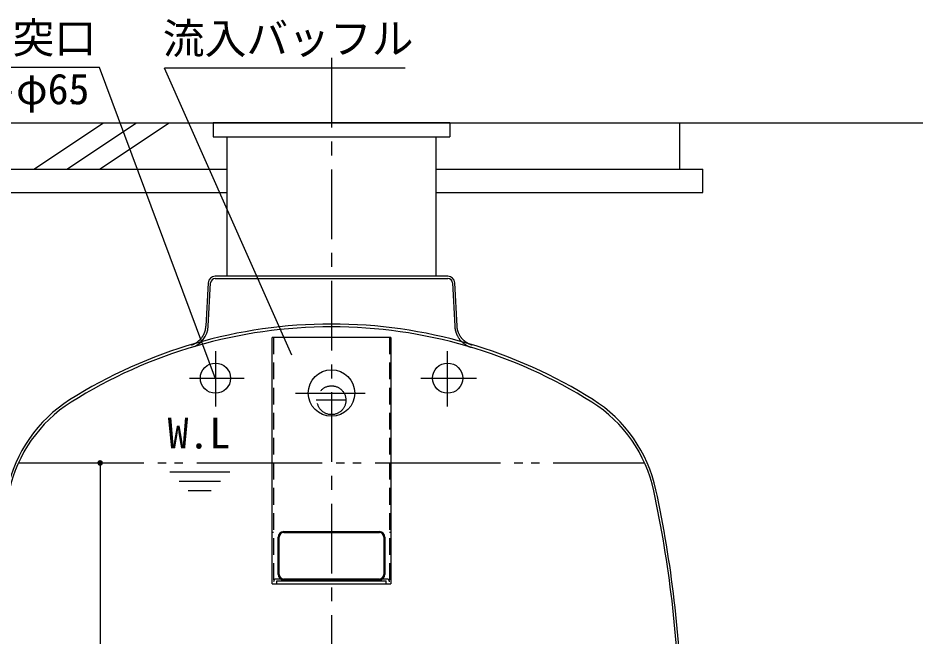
# Model space of a CAD drawing. Units: millimetres, scale not verified. Extents: x -8910 to 8910, y -6308 to 6308.
# Drawn here: x 224 to 2173, y -2319 to -987 of the extents above; entities that cross this region are included whole.
import ezdxf
from ezdxf.enums import TextEntityAlignment as Align

# ---------------------------------------------------------------- set-up
doc = ezdxf.new("R2010")
doc.units = ezdxf.units.MM
doc.header["$LTSCALE"] = 30
for name, pattern in [('CHAIN1', [8, 5, -1, 1, -1]), ('DASHED1', [1.8, 1.2, -0.6]), ('DASHED3', [4, 3, -1]), ('DOUBLE_CHAIN2', [12.8, 9, -1, 0.6, -0.6, 0.6, -1])]:
    doc.linetypes.add(name, pattern=pattern)
for name, color, linetype, lineweight in [('0-1_躯体', 3, 'Continuous', 25), ('0-2_機器', 2, 'Continuous', 25), ('0-3_空気管', 3, 'Continuous', 25), ('0-6_09', 3, 'Continuous', 25), ('0-7_文字', 7, 'Continuous', 25), ('0-C_07', 3, 'Continuous', 25)]:
    doc.layers.add(name, color=color, linetype=linetype, lineweight=lineweight)
doc.styles.add('ＭＳ ゴシック', font='')
doc.styles.get('ＭＳ ゴシック').set_extended_font_data('MS Gothic')

msp = doc.modelspace()

# ---------------------------------------------------------------- linework, layer by layer
at = {"layer": '0-1_躯体'}
for p, q in [((1154.21, -1212.48), (644.21, -1212.48)), ((771.21, -2205.14), (771.21, -1674.83)), ((1027.21, -1674.83), (771.21, -1674.83)), ((1027.21, -1674.83), (1027.21, -2205.14)), ((796.21, -2092.83), (1002.21, -2092.83)), ((796.21, -2094.83), (1002.21, -2094.83)), ((784.21, -2184.83), (784.21, -2104.83)), ((786.21, -2184.83), (786.21, -2104.83)), ((1012.21, -2104.83), (1012.21, -2184.83)), ((1014.21, -2104.83), (1014.21, -2184.83)), ((789.58, -2194.83), (780.21, -2194.83)), ((1002.23, -2194.83), (796.21, -2194.83)), ((1002.21, -2196.83), (796.21, -2196.83)), ((1018.21, -2194.83), (1008.85, -2194.83)), ((1016.95, -2205.14), (1016.95, -2199.08)), ((771.21, -2205.14), (1027.21, -2205.14))]:
    msp.add_line(p, q, dxfattribs=at)
at = {"layer": '0-1_躯体', "linetype": 'DASHED1'}
for p, q in [((774.21, -1674.83), (774.21, -2205.14)), ((1024.21, -1674.83), (1024.21, -2205.14)), ((774.21, -2094.83), (771.21, -2094.83)), ((1027.21, -2094.83), (1024.21, -2094.83))]:
    msp.add_line(p, q, dxfattribs=at)
at = {"layer": '0-1_躯体'}
msp.add_lwpolyline([(781.48, -2205.14), (781.48, -2199.08), (1016.95, -2199.08)], dxfattribs=at)
for centre, radius, start, end in [((796.21, -2104.83), 12, 90, 180), ((796.21, -2104.83), 10, 90, 180), ((1002.21, -2104.83), 12, 0, 90), ((1002.21, -2104.83), 10, 0, 90), ((780.21, -2200.83), 6, 90, 180), ((796.21, -2184.83), 12, 180, 270), ((796.21, -2184.83), 10, 180, 270), ((1002.21, -2184.83), 10, 270, 0), ((1002.21, -2184.83), 12, 270, 0), ((1018.21, -2200.83), 6, 0, 90)]:
    msp.add_arc(centre, radius, start, end, dxfattribs=at)
at = {"layer": '0-2_機器'}
for p, q in [((149.21, -1212.48), (2172.88, -1212.48)), ((258.42, -1312.48), (408.42, -1212.48)), ((329.13, -1312.48), (479.13, -1212.48)), ((399.84, -1312.48), (549.84, -1212.48)), ((1649.21, -1312.48), (1649.21, -1212.48)), ((99.21, -1312.48), (674.21, -1312.48)), ((1124.21, -1312.48), (1699.21, -1312.48)), ((1699.21, -1362.48), (1699.21, -1312.48)), ((99.21, -1362.48), (674.21, -1362.48)), ((1124.21, -1362.48), (1699.21, -1362.48))]:
    msp.add_line(p, q, dxfattribs=at)
at = {"layer": '0-2_機器', "color": 3}
for p, q in [((644.21, -1212.48), (1154.21, -1212.48)), ((644.21, -1212.48), (644.21, -1242.47)), ((1154.21, -1212.48), (1154.21, -1242.47)), ((644.21, -1242.47), (1154.21, -1242.47))]:
    msp.add_line(p, q, dxfattribs=at)
at = {"layer": '0-3_空気管', "linetype": 'CHAIN1'}
for p, q in [((899.21, -1072.82), (899.21, -3457.52)), ((649.22, -1704.49), (649.22, -1823)), ((1149.22, -1823), (1149.22, -1704.49)), ((593.36, -1762.36), (710.74, -1762.36)), ((1091.54, -1762.36), (1211.73, -1762.36)), ((821.48, -1794.36), (980.51, -1794.36))]:
    msp.add_line(p, q, dxfattribs=at)
at = {"layer": '0-3_空気管', "linetype": 'DASHED3'}
msp.add_line((931.22, -1809.86), (866.21, -1809.86), dxfattribs=at)
at = {"layer": '0-3_空気管', "linetype": 'DOUBLE_CHAIN2'}
msp.add_line((224.9, -1944.86), (1573.53, -1944.86), dxfattribs=at)
at = {"layer": '0-3_空気管'}
msp.add_lwpolyline([(339.82, -1170.39), (340.72, -1170.49), (341.58, -1170.57), (342.43, -1170.64), (343.25, -1170.69), (344.07, -1170.74), (344.89, -1170.77), (345.69, -1170.79), (346.46, -1170.81), (347.2, -1170.83), (347.89, -1170.83), (348.51, -1170.84), (349.05, -1170.84)], dxfattribs=at)
for centre, radius in [((649.22, -1762.36), 32.5), ((1149.22, -1762.36), 32.5), ((899.21, -1794.36), 50)]:
    msp.add_circle(centre, radius, dxfattribs=at)
at = {"layer": '0-3_空気管', "linetype": 'DASHED3'}
msp.add_circle((899.21, -1809.86), 31, dxfattribs=at)
at = {"layer": '0-3_空気管'}
for centre, radius, start, end in [((899.21, -2701.86), 1056, 90, 122.294), ((899.21, -2701.86), 1050, 90, 122.294), ((899.21, -2701.86), 1056, 57.706, 90), ((899.21, -2701.86), 1050, 57.706, 90), ((499.7, -2067.12), 306, 122.5569, 167.799), ((1298.73, -2067.12), 306, 12.201, 57.813), ((498.52, -2067.87), 300, 122.294, 167.825), ((1299.91, -2067.87), 300, 12.175, 57.706), ((-850.6, -2531.86), 2500, 1.137, 12.175), ((-850.6, -2531.86), 2505, 1.137, 12.201)]:
    msp.add_arc(centre, radius, start, end, dxfattribs=at)
at = {"layer": '0-6_09'}
for p, q in [((674.21, -1542.83), (674.21, -1242.47)), ((1124.21, -1242.47), (1124.21, -1542.83)), ((633.73, -1557.04), (628.68, -1650.39)), ((633.67, -1650.65), (638.72, -1557.3)), ((1149.73, -1542.83), (648.7, -1542.83)), ((648.7, -1547.83), (1149.73, -1547.83)), ((1159.71, -1557.3), (1164.76, -1650.65)), ((1169.75, -1650.39), (1164.7, -1557.04)), ((1198.36, -1695.33), (1198.88, -1695.49)), ((1198.88, -1695.49), (1200.35, -1695.94))]:
    msp.add_line(p, q, dxfattribs=at)
for points in [[(620.3, -1674.27), (620.87, -1673.46), (621.42, -1672.64), (621.95, -1671.81), (622.46, -1670.96), (622.95, -1670.11), (623.43, -1669.24), (623.88, -1668.37), (624.32, -1667.49), (624.73, -1666.59), (625.13, -1665.69), (625.51, -1664.78), (625.86, -1663.86), (626.2, -1662.95), (626.51, -1662.05), (626.8, -1661.16), (627.06, -1660.29), (627.3, -1659.45), (627.51, -1658.63), (627.7, -1657.85), (627.86, -1657.11), (628, -1656.4), (628.12, -1655.73), (628.22, -1655.11), (628.31, -1654.51), (628.38, -1653.96), (628.44, -1653.45), (628.49, -1652.98), (628.53, -1652.55), (628.56, -1652.16), (628.59, -1651.81), (628.61, -1651.51), (628.63, -1651.24), (628.64, -1651.01), (628.68, -1650.39)], [(1164.76, -1650.65), (1164.79, -1651.28), (1164.81, -1651.54), (1164.82, -1651.85), (1164.85, -1652.21), (1164.87, -1652.6), (1164.9, -1653.02), (1164.94, -1653.46), (1164.98, -1653.92), (1165.03, -1654.39), (1165.08, -1654.85), (1165.14, -1655.32), (1165.22, -1655.81), (1165.3, -1656.32), (1165.4, -1656.85), (1165.52, -1657.42), (1165.65, -1658.02), (1165.81, -1658.68), (1165.99, -1659.38), (1166.18, -1660.13), (1166.39, -1660.91), (1166.61, -1661.69), (1166.84, -1662.48), (1167.07, -1663.24), (1167.29, -1663.98), (1167.51, -1664.68), (1167.73, -1665.32), (1167.94, -1665.92), (1168.16, -1666.5), (1168.39, -1667.07), (1168.64, -1667.66), (1168.93, -1668.28), (1169.25, -1668.95), (1169.62, -1669.69), (1170.05, -1670.51), (1170.52, -1671.4), (1171.02, -1672.33), (1171.56, -1673.3), (1172.12, -1674.28), (1172.69, -1675.25)], [(1181.96, -1678.98), (1181.25, -1678.27), (1180.58, -1677.57), (1179.96, -1676.9), (1179.38, -1676.23), (1178.84, -1675.55), (1178.31, -1674.86), (1177.8, -1674.13), (1177.3, -1673.36), (1176.79, -1672.52), (1176.27, -1671.6), (1175.73, -1670.6), (1175.17, -1669.53), (1174.61, -1668.41), (1174.06, -1667.26), (1173.52, -1666.1), (1173.01, -1664.95), (1172.53, -1663.84), (1172.1, -1662.79), (1171.72, -1661.8), (1171.4, -1660.89), (1171.12, -1660.02), (1170.88, -1659.21), (1170.68, -1658.43), (1170.51, -1657.68), (1170.37, -1656.95), (1170.25, -1656.22), (1170.15, -1655.5), (1170.07, -1654.79), (1169.99, -1654.1), (1169.94, -1653.44), (1169.89, -1652.82), (1169.86, -1652.27), (1169.83, -1651.78), (1169.75, -1650.39)], [(596.64, -1691.15), (597.06, -1691.02), (597.24, -1690.97), (597.46, -1690.9), (597.71, -1690.82), (598.01, -1690.73), (598.34, -1690.62), (598.71, -1690.49), (599.12, -1690.35), (599.56, -1690.19), (600.04, -1690.01), (600.56, -1689.81), (601.12, -1689.59), (601.7, -1689.34), (602.33, -1689.07), (602.98, -1688.77), (603.66, -1688.44), (604.38, -1688.07), (605.12, -1687.67), (605.88, -1687.24), (606.66, -1686.78), (607.46, -1686.29), (608.26, -1685.77), (609.07, -1685.23), (609.87, -1684.67), (610.67, -1684.09), (611.45, -1683.49), (612.22, -1682.87), (612.98, -1682.24), (613.72, -1681.59), (614.45, -1680.92), (615.16, -1680.24), (615.86, -1679.55), (616.55, -1678.84), (617.21, -1678.11), (617.86, -1677.37), (618.5, -1676.61), (619.12, -1675.84), (619.72, -1675.06), (620.3, -1674.27)], [(1172.69, -1675.25), (1173.27, -1676.2), (1173.85, -1677.11), (1174.42, -1677.96), (1174.99, -1678.76), (1175.57, -1679.52), (1176.18, -1680.27), (1176.83, -1681.01), (1177.54, -1681.76), (1178.31, -1682.53), (1179.16, -1683.33), (1180.1, -1684.18), (1181.11, -1685.07), (1182.18, -1685.96), (1183.27, -1686.86), (1184.38, -1687.75), (1185.48, -1688.6), (1186.56, -1689.41), (1187.58, -1690.15), (1188.55, -1690.81), (1189.45, -1691.4), (1190.31, -1691.93), (1191.13, -1692.4), (1191.91, -1692.82), (1192.68, -1693.2), (1193.43, -1693.55), (1194.19, -1693.87), (1194.94, -1694.17), (1195.69, -1694.45), (1196.42, -1694.7), (1197.11, -1694.94), (1197.76, -1695.15), (1198.36, -1695.33)], [(1201.79, -1691.15), (1201.25, -1690.98), (1201.02, -1690.92), (1200.75, -1690.84), (1200.45, -1690.74), (1200.11, -1690.63), (1199.75, -1690.52), (1199.37, -1690.39), (1198.97, -1690.26), (1198.58, -1690.12), (1198.18, -1689.97), (1197.78, -1689.82), (1197.37, -1689.65), (1196.95, -1689.47), (1196.51, -1689.27), (1196.03, -1689.04), (1195.53, -1688.8), (1194.99, -1688.52), (1194.41, -1688.22), (1193.8, -1687.89), (1193.17, -1687.54), (1192.53, -1687.18), (1191.89, -1686.82), (1191.27, -1686.45), (1190.67, -1686.1), (1190.11, -1685.76), (1189.59, -1685.43), (1189.11, -1685.12), (1188.65, -1684.81), (1188.2, -1684.48), (1187.74, -1684.13), (1187.26, -1683.75), (1186.74, -1683.33), (1186.17, -1682.84), (1185.54, -1682.3), (1184.87, -1681.7), (1184.16, -1681.06), (1183.43, -1680.38), (1182.69, -1679.68), (1181.96, -1678.98)]]:
    msp.add_lwpolyline(points, dxfattribs=at)
for centre, radius, start, end in [((648.7, -1557.83), 15, 90, 177), ((648.7, -1557.83), 10, 90, 177), ((1149.73, -1557.83), 15, 3, 90), ((1149.73, -1557.83), 10, 3, 90), ((583.74, -1648.04), 50, 286.666, 357)]:
    msp.add_arc(centre, radius, start, end, dxfattribs=at)
at = {"layer": '0-7_文字', "color": 3}
for p, q in [((399.27, -1093.52), (117.31, -1093.52)), ((649.22, -1763.75), (399.27, -1093.52)), ((1057.82, -1094.77), (539.82, -1094.77)), ((813.67, -1712.69), (539.82, -1094.77)), ((680.27, -1964.85), (550.77, -1964.85)), ((660.27, -1984.85), (570.77, -1984.85)), ((640.27, -2004.85), (590.77, -2004.85))]:
    msp.add_line(p, q, dxfattribs=at)
at = {"layer": '0-C_07', "color": 2}
for p, q in [((370.88, -1944.86), (490.53, -1944.86)), ((400.88, -1944.86), (400.88, -3394.86))]:
    msp.add_line(p, q, dxfattribs=at)
at = {"layer": '0-C_07', "color": 5}
for points in [[(394.88, -1944.86), (400.88, -1938.86), (400.88, -1944.86)], [(394.89, -1944.48), (400.88, -1938.86), (394.88, -1944.86)], [(394.93, -1945.61), (394.88, -1944.86), (400.88, -1944.86)], [(394.99, -1943.73), (400.88, -1938.86), (394.89, -1944.48)], [(394.93, -1945.61), (400.88, -1944.86), (395.07, -1946.35)], [(395.17, -1943), (400.88, -1938.86), (394.99, -1943.73)], [(395.07, -1946.35), (400.88, -1944.86), (395.3, -1947.07)], [(395.45, -1942.3), (400.88, -1938.86), (395.17, -1943)], [(395.3, -1947.07), (400.88, -1944.86), (395.62, -1947.75)], [(395.81, -1941.64), (400.88, -1938.86), (395.45, -1942.3)], [(395.62, -1947.75), (400.88, -1944.86), (396.02, -1948.38)], [(396.26, -1941.03), (400.88, -1938.86), (395.81, -1941.64)], [(396.02, -1948.38), (400.88, -1944.86), (396.5, -1948.97)], [(396.77, -1940.48), (400.88, -1938.86), (396.26, -1941.03)], [(396.5, -1948.97), (400.88, -1944.86), (397.05, -1949.48)], [(397.35, -1940), (400.88, -1938.86), (396.77, -1940.48)], [(397.05, -1949.48), (400.88, -1944.86), (397.66, -1949.92)], [(397.99, -1939.6), (400.88, -1938.86), (397.35, -1940)], [(397.66, -1949.92), (400.88, -1944.86), (398.32, -1950.29)], [(398.67, -1939.28), (400.88, -1938.86), (397.99, -1939.6)], [(398.32, -1950.29), (400.88, -1944.86), (399.02, -1950.56)], [(398.67, -1939.28), (400.13, -1938.91), (400.88, -1938.86)], [(399.39, -1939.05), (400.13, -1938.91), (398.67, -1939.28)], [(399.02, -1950.56), (400.88, -1944.86), (399.75, -1950.75)], [(399.75, -1950.75), (400.88, -1944.86), (400.5, -1950.85)], [(400.5, -1950.85), (400.88, -1944.86), (400.88, -1950.86)], [(400.88, -1938.86), (406.69, -1943.37), (400.88, -1944.86)], [(400.88, -1938.86), (406.46, -1942.65), (406.69, -1943.37)], [(400.88, -1938.86), (406.14, -1941.97), (406.46, -1942.65)], [(400.88, -1938.86), (405.73, -1941.33), (406.14, -1941.97)], [(400.88, -1938.86), (405.25, -1940.75), (405.73, -1941.33)], [(400.88, -1938.86), (404.7, -1940.23), (405.25, -1940.75)], [(400.88, -1938.86), (404.09, -1939.79), (404.7, -1940.23)], [(400.88, -1938.86), (403.43, -1939.43), (404.09, -1939.79)], [(400.88, -1938.86), (402.73, -1939.15), (403.43, -1939.43)], [(400.88, -1938.86), (402, -1938.96), (402.73, -1939.15)], [(400.88, -1938.86), (401.26, -1938.87), (402, -1938.96)], [(400.88, -1944.86), (406.69, -1943.37), (406.83, -1944.11)], [(400.88, -1944.86), (406.83, -1944.11), (406.88, -1944.86)], [(400.88, -1944.86), (403.77, -1950.12), (400.88, -1950.86)], [(400.88, -1944.86), (404.41, -1949.71), (403.77, -1950.12)], [(400.88, -1944.86), (404.99, -1949.23), (404.41, -1949.71)], [(400.88, -1944.86), (405.5, -1948.68), (404.99, -1949.23)], [(400.88, -1944.86), (405.94, -1948.07), (405.5, -1948.68)], [(400.88, -1944.86), (406.31, -1947.41), (405.94, -1948.07)], [(400.88, -1944.86), (406.59, -1946.71), (406.31, -1947.41)], [(400.88, -1944.86), (406.77, -1945.98), (406.59, -1946.71)], [(400.88, -1944.86), (406.87, -1945.23), (406.77, -1945.98)], [(400.88, -1944.86), (406.88, -1944.86), (406.87, -1945.23)], [(400.88, -1950.86), (403.77, -1950.12), (403.09, -1950.44)], [(400.88, -1950.86), (403.09, -1950.44), (401.63, -1950.81)], [(401.63, -1950.81), (403.09, -1950.44), (402.37, -1950.67)]]:
    msp.add_solid(points, dxfattribs=at)

# ---------------------------------------------------------------- texts
at = {"layer": '0-7_文字', "color": 4, "style": 'ＭＳ ゴシック'}
for s, p in [('臭突口', (122.31, -1082.52)), ('流入バッフル', (535.82, -1083.77)), ('2-φ65', (129.9, -1192.32)), ('W.L', (546.27, -1933.47))]:
    msp.add_text(s, height=65.98, dxfattribs=at).set_placement(p, align=Align.BOTTOM_LEFT)

doc.saveas('drawing.dxf')
